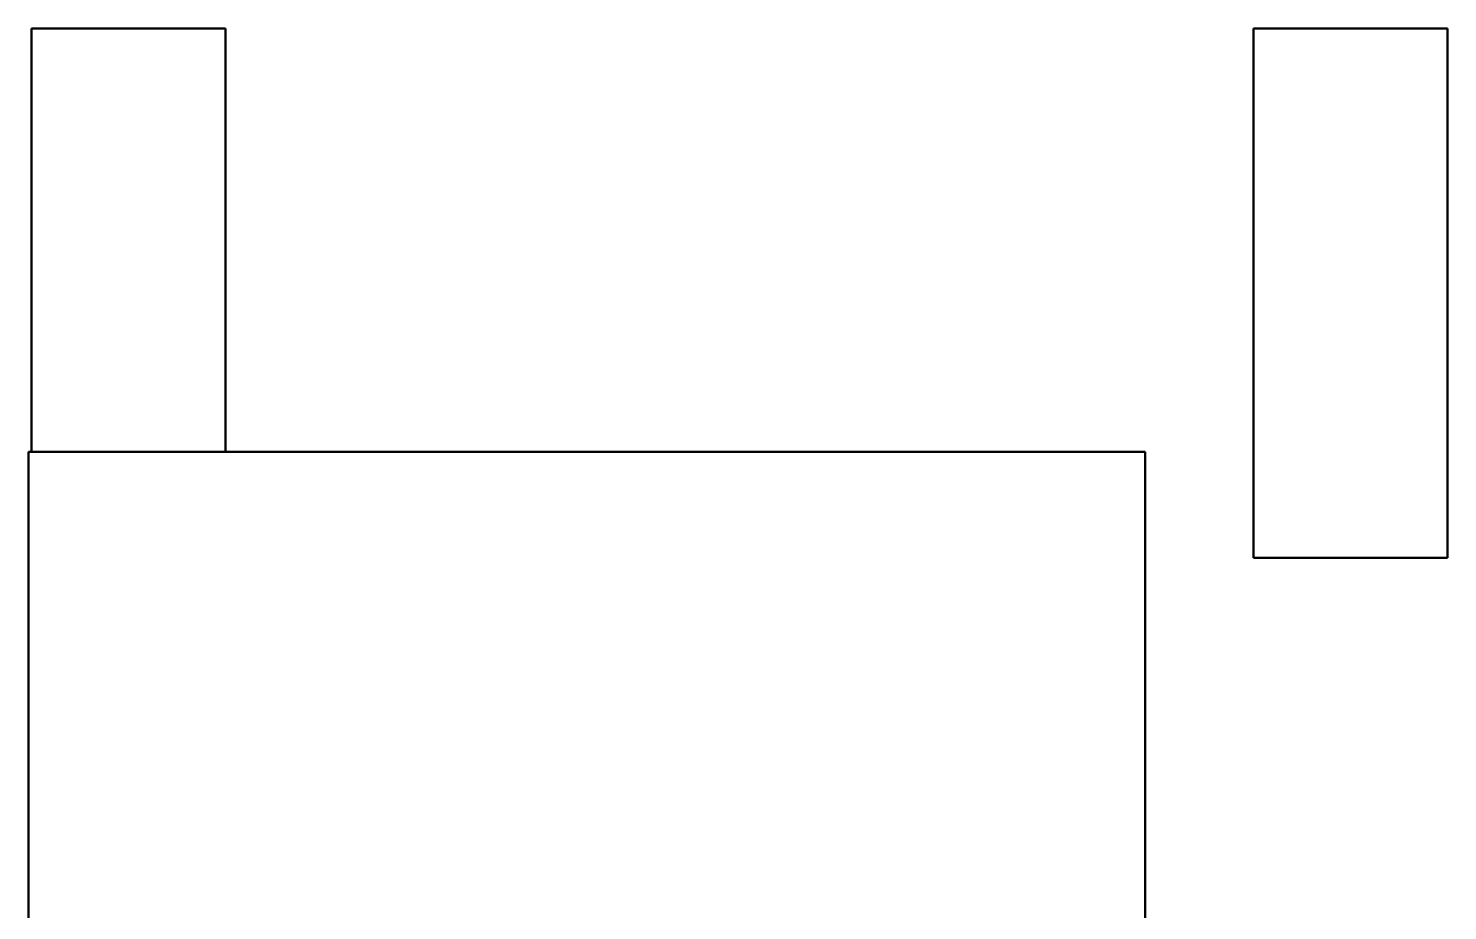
# Model space of a CAD drawing. Header units: millimetres. Extents: x 0 to 841, y 0 to 594.
# Drawn here: x 59.4 to 139.8, y 375.4 to 425.4 of the extents above; entities that cross this region are included whole.
import ezdxf

# ---------------------------------------------------------------- set-up
doc = ezdxf.new("R2010")
doc.units = ezdxf.units.MM
doc.linetypes.add('DASHED', pattern=[1.524, 1.27, -0.254])
doc.layers.add('OCULTA', color=8, linetype='DASHED', lineweight=25)
doc.layers.add('VISIBLE', color=7, linetype='CONTINUOUS', lineweight=50)

msp = doc.modelspace()

# ---------------------------------------------------------------- linework, layer by layer
at = {"layer": 'OCULTA'}
for p, q in [((59.553, 425.394), (59.565, 425.394)), ((59.565, 425.394), (59.601, 425.394)), ((59.601, 425.394), (59.659, 425.394)), ((59.659, 425.394), (59.741, 425.394)), ((59.741, 425.394), (59.845, 425.394)), ((59.845, 425.394), (59.972, 425.394)), ((59.972, 425.394), (60.121, 425.394)), ((60.121, 425.394), (60.29, 425.394)), ((60.29, 425.394), (60.48, 425.394)), ((60.48, 425.394), (60.69, 425.394)), ((60.69, 425.394), (60.918, 425.394)), ((60.918, 425.394), (61.164, 425.394)), ((61.164, 425.394), (61.427, 425.394)), ((61.427, 425.394), (61.705, 425.394)), ((61.705, 425.394), (61.998, 425.394)), ((61.998, 425.394), (62.303, 425.394)), ((62.303, 425.394), (62.621, 425.394)), ((62.621, 425.394), (62.949, 425.394)), ((62.949, 425.394), (63.286, 425.394)), ((63.286, 425.394), (63.63, 425.394)), ((63.63, 425.394), (63.98, 425.394)), ((63.98, 425.394), (64.336, 425.394)), ((64.336, 425.394), (64.694, 425.394)), ((64.694, 425.394), (65.053, 425.394)), ((65.053, 425.394), (65.413, 425.394)), ((65.413, 425.394), (65.771, 425.394)), ((65.771, 425.394), (66.126, 425.394)), ((66.126, 425.394), (66.477, 425.394)), ((66.821, 425.394), (66.477, 425.394)), ((66.821, 425.394), (67.158, 425.394)), ((67.158, 425.394), (67.486, 425.394)), ((67.486, 425.394), (67.803, 425.394)), ((67.803, 425.394), (68.109, 425.394)), ((68.402, 425.394), (68.109, 425.394)), ((68.402, 425.394), (68.68, 425.394)), ((68.943, 425.394), (68.68, 425.394)), ((69.189, 425.394), (68.943, 425.394)), ((69.189, 425.394), (69.417, 425.394)), ((69.417, 425.394), (69.627, 425.394)), ((69.817, 425.394), (69.627, 425.394)), ((69.986, 425.394), (69.817, 425.394)), ((69.986, 425.394), (70.135, 425.394)), ((70.262, 425.394), (70.135, 425.394)), ((70.366, 425.394), (70.262, 425.394)), ((70.448, 425.394), (70.366, 425.394)), ((70.448, 425.394), (70.506, 425.394)), ((70.542, 425.394), (70.506, 425.394)), ((70.553, 425.394), (70.542, 425.394)), ((128.819, 425.394), (128.83, 425.394)), ((128.83, 425.394), (128.866, 425.394)), ((128.866, 425.394), (128.924, 425.394)), ((128.924, 425.394), (129.006, 425.394)), ((129.006, 425.394), (129.111, 425.394)), ((129.111, 425.394), (129.237, 425.394)), ((129.237, 425.394), (129.386, 425.394)), ((129.386, 425.394), (129.556, 425.394)), ((129.556, 425.394), (129.746, 425.394)), ((129.746, 425.394), (129.955, 425.394)), ((129.955, 425.394), (130.184, 425.394)), ((130.184, 425.394), (130.43, 425.394)), ((130.43, 425.394), (130.692, 425.394)), ((130.692, 425.394), (130.97, 425.394)), ((130.97, 425.394), (131.263, 425.394)), ((131.263, 425.394), (131.569, 425.394)), ((131.569, 425.394), (131.886, 425.394)), ((131.886, 425.394), (132.214, 425.394)), ((132.214, 425.394), (132.551, 425.394)), ((132.551, 425.394), (132.895, 425.394)), ((132.895, 425.394), (133.246, 425.394)), ((133.246, 425.394), (133.601, 425.394)), ((133.601, 425.394), (133.959, 425.394)), ((133.959, 425.394), (134.319, 425.394)), ((134.319, 425.394), (134.678, 425.394)), ((134.678, 425.394), (135.037, 425.394)), ((135.037, 425.394), (135.392, 425.394)), ((135.392, 425.394), (135.742, 425.394)), ((135.742, 425.394), (136.087, 425.394)), ((136.423, 425.394), (136.087, 425.394)), ((136.423, 425.394), (136.751, 425.394)), ((136.751, 425.394), (137.069, 425.394)), ((137.069, 425.394), (137.374, 425.394)), ((137.374, 425.394), (137.667, 425.394)), ((137.945, 425.394), (137.667, 425.394)), ((138.208, 425.394), (137.945, 425.394)), ((138.208, 425.394), (138.454, 425.394)), ((138.682, 425.394), (138.454, 425.394)), ((138.682, 425.394), (138.892, 425.394)), ((139.082, 425.394), (138.892, 425.394)), ((139.082, 425.394), (139.251, 425.394)), ((139.4, 425.394), (139.251, 425.394)), ((139.527, 425.394), (139.4, 425.394)), ((139.631, 425.394), (139.527, 425.394)), ((139.713, 425.394), (139.631, 425.394)), ((139.772, 425.394), (139.713, 425.394)), ((139.807, 425.394), (139.772, 425.394)), ((139.819, 425.394), (139.807, 425.394)), ((59.383, 401.394), (59.383, 401.394)), ((59.383, 371.394), (59.383, 401.394)), ((59.383, 401.394), (122.683, 401.394)), ((59.553, 401.394), (59.565, 401.394)), ((59.565, 401.394), (59.601, 401.394)), ((59.601, 401.394), (59.659, 401.394)), ((59.659, 401.394), (59.741, 401.394)), ((59.741, 401.394), (59.845, 401.394)), ((59.845, 401.394), (59.972, 401.394)), ((59.972, 401.394), (60.121, 401.394)), ((60.121, 401.394), (60.29, 401.394)), ((60.29, 401.394), (60.48, 401.394)), ((60.48, 401.394), (60.69, 401.394)), ((60.69, 401.394), (60.918, 401.394)), ((60.918, 401.394), (61.164, 401.394)), ((61.164, 401.394), (61.427, 401.394)), ((61.427, 401.394), (61.705, 401.394)), ((61.705, 401.394), (61.998, 401.394)), ((61.998, 401.394), (62.303, 401.394)), ((62.303, 401.394), (62.621, 401.394)), ((62.621, 401.394), (62.949, 401.394)), ((62.949, 401.394), (63.286, 401.394)), ((63.286, 401.394), (63.63, 401.394)), ((63.63, 401.394), (63.98, 401.394)), ((63.98, 401.394), (64.336, 401.394)), ((64.336, 401.394), (64.694, 401.394)), ((64.694, 401.394), (65.053, 401.394)), ((65.053, 401.394), (65.413, 401.394)), ((65.413, 401.394), (65.771, 401.394)), ((65.771, 401.394), (66.126, 401.394)), ((66.126, 401.394), (66.477, 401.394)), ((66.821, 401.394), (66.477, 401.394)), ((66.821, 401.394), (67.158, 401.394)), ((67.158, 401.394), (67.486, 401.394)), ((67.486, 401.394), (67.803, 401.394)), ((67.803, 401.394), (68.109, 401.394)), ((68.402, 401.394), (68.109, 401.394)), ((68.402, 401.394), (68.68, 401.394)), ((68.943, 401.394), (68.68, 401.394)), ((69.189, 401.394), (68.943, 401.394)), ((69.189, 401.394), (69.417, 401.394)), ((69.417, 401.394), (69.627, 401.394)), ((69.817, 401.394), (69.627, 401.394)), ((69.986, 401.394), (69.817, 401.394)), ((69.986, 401.394), (70.135, 401.394)), ((70.262, 401.394), (70.135, 401.394)), ((70.366, 401.394), (70.262, 401.394)), ((70.448, 401.394), (70.366, 401.394)), ((70.448, 401.394), (70.506, 401.394)), ((70.542, 401.394), (70.506, 401.394)), ((70.553, 401.394), (70.542, 401.394)), ((98.896, 401.394), (98.883, 401.394)), ((98.938, 401.394), (98.896, 401.394)), ((99.007, 401.394), (98.938, 401.394)), ((99.104, 401.394), (99.007, 401.394)), ((99.228, 401.394), (99.104, 401.394)), ((99.377, 401.394), (99.228, 401.394)), ((99.377, 401.394), (99.553, 401.394)), ((99.753, 401.394), (99.553, 401.394)), ((99.978, 401.394), (99.753, 401.394)), ((99.978, 401.394), (100.226, 401.394)), ((100.226, 401.394), (100.496, 401.394)), ((100.496, 401.394), (100.786, 401.394)), ((101.097, 401.394), (100.786, 401.394)), ((101.097, 401.394), (101.426, 401.394)), ((101.771, 401.394), (101.426, 401.394)), ((101.771, 401.394), (102.133, 401.394)), ((102.133, 401.394), (102.508, 401.394)), ((102.508, 401.394), (102.895, 401.394)), ((102.895, 401.394), (103.293, 401.394)), ((103.293, 401.394), (103.7, 401.394)), ((103.7, 401.394), (104.114, 401.394)), ((104.114, 401.394), (104.534, 401.394)), ((104.534, 401.394), (104.957, 401.394)), ((104.957, 401.394), (105.383, 401.394)), ((105.383, 401.394), (105.808, 401.394)), ((105.808, 401.394), (106.231, 401.394)), ((106.231, 401.394), (106.651, 401.394)), ((106.651, 401.394), (107.065, 401.394)), ((107.065, 401.394), (107.472, 401.394)), ((107.472, 401.394), (107.87, 401.394)), ((107.87, 401.394), (108.257, 401.394)), ((108.257, 401.394), (108.633, 401.394)), ((108.633, 401.394), (108.994, 401.394)), ((108.994, 401.394), (109.339, 401.394)), ((109.339, 401.394), (109.668, 401.394)), ((109.668, 401.394), (109.979, 401.394)), ((109.979, 401.394), (110.27, 401.394)), ((110.27, 401.394), (110.539, 401.394)), ((110.539, 401.394), (110.787, 401.394)), ((110.787, 401.394), (111.012, 401.394)), ((111.012, 401.394), (111.212, 401.394)), ((111.212, 401.394), (111.388, 401.394)), ((111.388, 401.394), (111.538, 401.394)), ((111.538, 401.394), (111.661, 401.394)), ((111.661, 401.394), (111.758, 401.394)), ((111.758, 401.394), (111.827, 401.394)), ((111.827, 401.394), (111.869, 401.394)), ((111.869, 401.394), (111.883, 401.394)), ((122.683, 401.394), (122.683, 401.394)), ((122.683, 371.394), (122.683, 401.394)), ((128.819, 395.394), (128.83, 395.394)), ((128.83, 395.394), (128.866, 395.394)), ((128.866, 395.394), (128.924, 395.394)), ((128.924, 395.394), (129.006, 395.394)), ((129.006, 395.394), (129.111, 395.394)), ((129.111, 395.394), (129.237, 395.394)), ((129.237, 395.394), (129.386, 395.394)), ((129.386, 395.394), (129.556, 395.394)), ((129.556, 395.394), (129.746, 395.394)), ((129.746, 395.394), (129.955, 395.394)), ((129.955, 395.394), (130.184, 395.394)), ((130.184, 395.394), (130.43, 395.394)), ((130.43, 395.394), (130.692, 395.394)), ((130.692, 395.394), (130.97, 395.394)), ((130.97, 395.394), (131.263, 395.394)), ((131.263, 395.394), (131.569, 395.394)), ((131.569, 395.394), (131.886, 395.394)), ((131.886, 395.394), (132.214, 395.394)), ((132.214, 395.394), (132.551, 395.394)), ((132.551, 395.394), (132.895, 395.394)), ((132.895, 395.394), (133.246, 395.394)), ((133.246, 395.394), (133.601, 395.394)), ((133.601, 395.394), (133.959, 395.394)), ((133.959, 395.394), (134.319, 395.394)), ((134.319, 395.394), (134.678, 395.394)), ((134.678, 395.394), (135.037, 395.394)), ((135.037, 395.394), (135.392, 395.394)), ((135.392, 395.394), (135.742, 395.394)), ((135.742, 395.394), (136.087, 395.394)), ((136.423, 395.394), (136.087, 395.394)), ((136.423, 395.394), (136.751, 395.394)), ((136.751, 395.394), (137.069, 395.394)), ((137.069, 395.394), (137.374, 395.394)), ((137.374, 395.394), (137.667, 395.394)), ((137.945, 395.394), (137.667, 395.394)), ((138.208, 395.394), (137.945, 395.394)), ((138.208, 395.394), (138.454, 395.394)), ((138.682, 395.394), (138.454, 395.394)), ((138.682, 395.394), (138.892, 395.394)), ((139.082, 395.394), (138.892, 395.394)), ((139.082, 395.394), (139.251, 395.394)), ((139.4, 395.394), (139.251, 395.394)), ((139.527, 395.394), (139.4, 395.394)), ((139.631, 395.394), (139.527, 395.394)), ((139.713, 395.394), (139.631, 395.394)), ((139.772, 395.394), (139.713, 395.394)), ((139.807, 395.394), (139.772, 395.394)), ((139.819, 395.394), (139.807, 395.394))]:
    msp.add_line(p, q, dxfattribs=at)
at = {"layer": 'VISIBLE'}
for p, q in [((59.565, 425.394), (59.553, 425.394)), ((59.553, 401.394), (59.553, 425.394)), ((59.553, 425.394), (59.553, 425.394)), ((59.553, 425.394), (59.553, 425.394)), ((59.553, 425.394), (70.553, 425.394)), ((59.601, 425.394), (59.565, 425.394)), ((59.601, 425.394), (59.659, 425.394)), ((59.741, 425.394), (59.659, 425.394)), ((59.741, 425.394), (59.845, 425.394)), ((59.972, 425.394), (59.845, 425.394)), ((60.121, 425.394), (59.972, 425.394)), ((60.29, 425.394), (60.121, 425.394)), ((60.29, 425.394), (60.48, 425.394)), ((60.69, 425.394), (60.48, 425.394)), ((60.918, 425.394), (60.69, 425.394)), ((61.164, 425.394), (60.918, 425.394)), ((61.164, 425.394), (61.427, 425.394)), ((61.705, 425.394), (61.427, 425.394)), ((61.705, 425.394), (61.998, 425.394)), ((61.998, 425.394), (62.303, 425.394)), ((62.303, 425.394), (62.621, 425.394)), ((62.949, 425.394), (62.621, 425.394)), ((62.949, 425.394), (63.286, 425.394)), ((63.286, 425.394), (63.63, 425.394)), ((63.63, 425.394), (63.98, 425.394)), ((63.98, 425.394), (64.336, 425.394)), ((64.336, 425.394), (64.694, 425.394)), ((64.694, 425.394), (65.053, 425.394)), ((65.053, 425.394), (65.413, 425.394)), ((65.413, 425.394), (65.771, 425.394)), ((65.771, 425.394), (66.126, 425.394)), ((66.126, 425.394), (66.477, 425.394)), ((66.477, 425.394), (66.821, 425.394)), ((66.821, 425.394), (67.158, 425.394)), ((67.158, 425.394), (67.486, 425.394)), ((67.486, 425.394), (67.803, 425.394)), ((67.803, 425.394), (68.109, 425.394)), ((68.109, 425.394), (68.402, 425.394)), ((68.402, 425.394), (68.68, 425.394)), ((68.68, 425.394), (68.943, 425.394)), ((68.943, 425.394), (69.189, 425.394)), ((69.189, 425.394), (69.417, 425.394)), ((69.417, 425.394), (69.627, 425.394)), ((69.627, 425.394), (69.817, 425.394)), ((69.817, 425.394), (69.986, 425.394)), ((69.986, 425.394), (70.135, 425.394)), ((70.135, 425.394), (70.262, 425.394)), ((70.262, 425.394), (70.366, 425.394)), ((70.366, 425.394), (70.448, 425.394)), ((70.448, 425.394), (70.506, 425.394)), ((70.506, 425.394), (70.542, 425.394)), ((70.542, 425.394), (70.553, 425.394)), ((70.553, 425.394), (70.553, 425.394)), ((70.553, 425.394), (70.553, 425.394)), ((70.553, 425.394), (70.553, 401.394)), ((128.83, 425.394), (128.819, 425.394)), ((128.819, 395.394), (128.819, 425.394)), ((128.819, 425.394), (128.819, 425.394)), ((128.819, 425.394), (128.819, 425.394)), ((128.819, 425.394), (139.819, 425.394)), ((128.866, 425.394), (128.83, 425.394)), ((128.924, 425.394), (128.866, 425.394)), ((129.006, 425.394), (128.924, 425.394)), ((129.006, 425.394), (129.111, 425.394)), ((129.237, 425.394), (129.111, 425.394)), ((129.386, 425.394), (129.237, 425.394)), ((129.386, 425.394), (129.556, 425.394)), ((129.746, 425.394), (129.556, 425.394)), ((129.955, 425.394), (129.746, 425.394)), ((130.184, 425.394), (129.955, 425.394)), ((130.184, 425.394), (130.43, 425.394)), ((130.43, 425.394), (130.692, 425.394)), ((130.692, 425.394), (130.97, 425.394)), ((131.263, 425.394), (130.97, 425.394)), ((131.263, 425.394), (131.569, 425.394)), ((131.569, 425.394), (131.886, 425.394)), ((131.886, 425.394), (132.214, 425.394)), ((132.551, 425.394), (132.214, 425.394)), ((132.551, 425.394), (132.895, 425.394)), ((132.895, 425.394), (133.246, 425.394)), ((133.246, 425.394), (133.601, 425.394)), ((133.601, 425.394), (133.959, 425.394)), ((133.959, 425.394), (134.319, 425.394)), ((134.319, 425.394), (134.678, 425.394)), ((134.678, 425.394), (135.037, 425.394)), ((135.037, 425.394), (135.392, 425.394)), ((135.392, 425.394), (135.742, 425.394)), ((135.742, 425.394), (136.087, 425.394)), ((136.087, 425.394), (136.423, 425.394)), ((136.423, 425.394), (136.751, 425.394)), ((136.751, 425.394), (137.069, 425.394)), ((137.069, 425.394), (137.374, 425.394)), ((137.374, 425.394), (137.667, 425.394)), ((137.667, 425.394), (137.945, 425.394)), ((137.945, 425.394), (138.208, 425.394)), ((138.208, 425.394), (138.454, 425.394)), ((138.454, 425.394), (138.682, 425.394)), ((138.682, 425.394), (138.892, 425.394)), ((138.892, 425.394), (139.082, 425.394)), ((139.082, 425.394), (139.251, 425.394)), ((139.251, 425.394), (139.4, 425.394)), ((139.4, 425.394), (139.527, 425.394)), ((139.527, 425.394), (139.631, 425.394)), ((139.631, 425.394), (139.713, 425.394)), ((139.713, 425.394), (139.772, 425.394)), ((139.772, 425.394), (139.807, 425.394)), ((139.807, 425.394), (139.819, 425.394)), ((139.819, 425.394), (139.819, 425.394)), ((139.819, 425.394), (139.819, 425.394)), ((139.819, 425.394), (139.819, 395.394)), ((59.383, 371.394), (59.383, 401.394)), ((59.383, 401.394), (122.683, 401.394)), ((59.383, 334.144), (59.383, 401.394)), ((59.383, 401.394), (59.383, 401.394)), ((59.383, 401.394), (59.383, 401.394)), ((59.383, 401.394), (59.553, 401.394)), ((59.565, 401.394), (59.553, 401.394)), ((59.553, 401.394), (59.553, 401.394)), ((59.553, 401.394), (59.553, 401.394)), ((59.553, 401.394), (59.553, 401.394)), ((59.553, 401.394), (59.553, 401.394)), ((59.553, 401.394), (59.553, 401.394)), ((59.553, 401.394), (59.553, 401.394)), ((59.553, 401.394), (59.553, 401.394)), ((59.553, 401.394), (59.553, 401.394)), ((59.553, 401.394), (59.553, 401.394)), ((59.553, 401.394), (59.553, 401.394)), ((59.553, 401.394), (59.553, 401.394)), ((59.553, 401.394), (59.553, 401.394)), ((59.553, 401.394), (59.553, 401.394)), ((59.553, 401.394), (59.553, 401.394)), ((59.553, 401.394), (59.553, 401.394)), ((59.553, 401.394), (59.553, 401.394)), ((59.601, 401.394), (59.565, 401.394)), ((59.601, 401.394), (59.659, 401.394)), ((59.741, 401.394), (59.659, 401.394)), ((59.741, 401.394), (59.845, 401.394)), ((59.972, 401.394), (59.845, 401.394)), ((60.121, 401.394), (59.972, 401.394)), ((60.29, 401.394), (60.121, 401.394)), ((60.29, 401.394), (60.48, 401.394)), ((60.69, 401.394), (60.48, 401.394)), ((60.918, 401.394), (60.69, 401.394)), ((61.164, 401.394), (60.918, 401.394)), ((61.164, 401.394), (61.427, 401.394)), ((61.705, 401.394), (61.427, 401.394)), ((61.705, 401.394), (61.998, 401.394)), ((61.998, 401.394), (62.303, 401.394)), ((62.303, 401.394), (62.621, 401.394)), ((62.949, 401.394), (62.621, 401.394)), ((62.949, 401.394), (63.286, 401.394)), ((63.286, 401.394), (63.63, 401.394)), ((63.63, 401.394), (63.98, 401.394)), ((63.98, 401.394), (64.336, 401.394)), ((64.336, 401.394), (64.694, 401.394)), ((64.694, 401.394), (65.053, 401.394)), ((65.053, 401.394), (65.413, 401.394)), ((65.413, 401.394), (65.771, 401.394)), ((65.771, 401.394), (66.126, 401.394)), ((66.126, 401.394), (66.477, 401.394)), ((66.477, 401.394), (66.821, 401.394)), ((66.821, 401.394), (67.158, 401.394)), ((67.158, 401.394), (67.486, 401.394)), ((67.486, 401.394), (67.803, 401.394)), ((67.803, 401.394), (68.109, 401.394)), ((68.109, 401.394), (68.402, 401.394)), ((68.402, 401.394), (68.68, 401.394)), ((68.68, 401.394), (68.943, 401.394)), ((68.943, 401.394), (69.189, 401.394)), ((69.189, 401.394), (69.417, 401.394)), ((69.417, 401.394), (69.627, 401.394)), ((69.627, 401.394), (69.817, 401.394)), ((69.817, 401.394), (69.986, 401.394)), ((69.986, 401.394), (70.135, 401.394)), ((70.135, 401.394), (70.262, 401.394)), ((70.262, 401.394), (70.366, 401.394)), ((70.366, 401.394), (70.448, 401.394)), ((70.448, 401.394), (70.506, 401.394)), ((70.506, 401.394), (70.542, 401.394)), ((70.542, 401.394), (70.553, 401.394)), ((70.553, 401.394), (70.553, 401.394)), ((70.553, 401.394), (70.553, 401.394)), ((70.553, 401.394), (70.553, 401.394)), ((70.553, 401.394), (70.553, 401.394)), ((70.553, 401.394), (70.553, 401.394)), ((70.553, 401.394), (70.554, 401.394)), ((70.554, 401.394), (70.554, 401.394)), ((70.554, 401.394), (70.554, 401.394)), ((70.554, 401.394), (70.554, 401.394)), ((70.554, 401.394), (70.554, 401.394)), ((70.554, 401.394), (70.554, 401.394)), ((70.554, 401.394), (70.554, 401.394)), ((70.554, 401.394), (70.554, 401.394)), ((70.554, 401.394), (70.554, 401.394)), ((70.554, 401.394), (70.554, 401.394)), ((70.554, 401.394), (70.554, 401.394)), ((70.554, 401.394), (122.683, 401.394)), ((98.883, 401.394), (98.896, 401.394)), ((98.896, 401.394), (98.938, 401.394)), ((98.938, 401.394), (99.007, 401.394)), ((99.007, 401.394), (99.104, 401.394)), ((99.104, 401.394), (99.228, 401.394)), ((99.228, 401.394), (99.377, 401.394)), ((99.377, 401.394), (99.553, 401.394)), ((99.553, 401.394), (99.753, 401.394)), ((99.753, 401.394), (99.978, 401.394)), ((99.978, 401.394), (100.226, 401.394)), ((100.226, 401.394), (100.496, 401.394)), ((100.496, 401.394), (100.786, 401.394)), ((100.786, 401.394), (101.097, 401.394)), ((101.097, 401.394), (101.426, 401.394)), ((101.426, 401.394), (101.771, 401.394)), ((101.771, 401.394), (102.133, 401.394)), ((102.133, 401.394), (102.508, 401.394)), ((102.508, 401.394), (102.895, 401.394)), ((102.895, 401.394), (103.293, 401.394)), ((103.293, 401.394), (103.7, 401.394)), ((103.7, 401.394), (104.114, 401.394)), ((104.114, 401.394), (104.534, 401.394)), ((104.534, 401.394), (104.957, 401.394)), ((104.957, 401.394), (105.383, 401.394)), ((105.808, 401.394), (105.383, 401.394)), ((105.808, 401.394), (106.231, 401.394)), ((106.231, 401.394), (106.651, 401.394)), ((106.651, 401.394), (107.065, 401.394)), ((107.065, 401.394), (107.472, 401.394)), ((107.472, 401.394), (107.87, 401.394)), ((107.87, 401.394), (108.257, 401.394)), ((108.257, 401.394), (108.633, 401.394)), ((108.633, 401.394), (108.994, 401.394)), ((108.994, 401.394), (109.339, 401.394)), ((109.668, 401.394), (109.339, 401.394)), ((109.668, 401.394), (109.979, 401.394)), ((109.979, 401.394), (110.27, 401.394)), ((110.539, 401.394), (110.27, 401.394)), ((110.539, 401.394), (110.787, 401.394)), ((111.012, 401.394), (110.787, 401.394)), ((111.012, 401.394), (111.212, 401.394)), ((111.388, 401.394), (111.212, 401.394)), ((111.388, 401.394), (111.538, 401.394)), ((111.661, 401.394), (111.538, 401.394)), ((111.758, 401.394), (111.661, 401.394)), ((111.827, 401.394), (111.758, 401.394)), ((111.869, 401.394), (111.827, 401.394)), ((111.883, 401.394), (111.869, 401.394)), ((122.683, 371.394), (122.683, 401.394)), ((122.683, 401.394), (122.683, 401.394)), ((122.683, 401.394), (122.683, 401.394)), ((122.683, 401.394), (122.683, 371.394)), ((128.83, 395.394), (128.819, 395.394)), ((128.819, 395.394), (128.819, 395.394)), ((139.819, 395.394), (128.819, 395.394)), ((128.819, 395.394), (128.819, 395.394)), ((128.866, 395.394), (128.83, 395.394)), ((128.924, 395.394), (128.866, 395.394)), ((129.006, 395.394), (128.924, 395.394)), ((129.006, 395.394), (129.111, 395.394)), ((129.237, 395.394), (129.111, 395.394)), ((129.386, 395.394), (129.237, 395.394)), ((129.386, 395.394), (129.556, 395.394)), ((129.746, 395.394), (129.556, 395.394)), ((129.955, 395.394), (129.746, 395.394)), ((130.184, 395.394), (129.955, 395.394)), ((130.184, 395.394), (130.43, 395.394)), ((130.43, 395.394), (130.692, 395.394)), ((130.692, 395.394), (130.97, 395.394)), ((131.263, 395.394), (130.97, 395.394)), ((131.263, 395.394), (131.569, 395.394)), ((131.569, 395.394), (131.886, 395.394)), ((131.886, 395.394), (132.214, 395.394)), ((132.551, 395.394), (132.214, 395.394)), ((132.551, 395.394), (132.895, 395.394)), ((132.895, 395.394), (133.246, 395.394)), ((133.246, 395.394), (133.601, 395.394)), ((133.601, 395.394), (133.959, 395.394)), ((133.959, 395.394), (134.319, 395.394)), ((134.319, 395.394), (134.678, 395.394)), ((134.678, 395.394), (135.037, 395.394)), ((135.037, 395.394), (135.392, 395.394)), ((135.392, 395.394), (135.742, 395.394)), ((135.742, 395.394), (136.087, 395.394)), ((136.087, 395.394), (136.423, 395.394)), ((136.423, 395.394), (136.751, 395.394)), ((136.751, 395.394), (137.069, 395.394)), ((137.069, 395.394), (137.374, 395.394)), ((137.374, 395.394), (137.667, 395.394)), ((137.667, 395.394), (137.945, 395.394)), ((137.945, 395.394), (138.208, 395.394)), ((138.208, 395.394), (138.454, 395.394)), ((138.454, 395.394), (138.682, 395.394)), ((138.682, 395.394), (138.892, 395.394)), ((138.892, 395.394), (139.082, 395.394)), ((139.082, 395.394), (139.251, 395.394)), ((139.251, 395.394), (139.4, 395.394)), ((139.4, 395.394), (139.527, 395.394)), ((139.527, 395.394), (139.631, 395.394)), ((139.631, 395.394), (139.713, 395.394)), ((139.713, 395.394), (139.772, 395.394)), ((139.772, 395.394), (139.807, 395.394)), ((139.807, 395.394), (139.819, 395.394)), ((139.819, 395.394), (139.819, 395.394)), ((139.819, 395.394), (139.819, 395.394))]:
    msp.add_line(p, q, dxfattribs=at)

doc.saveas('drawing.dxf')
